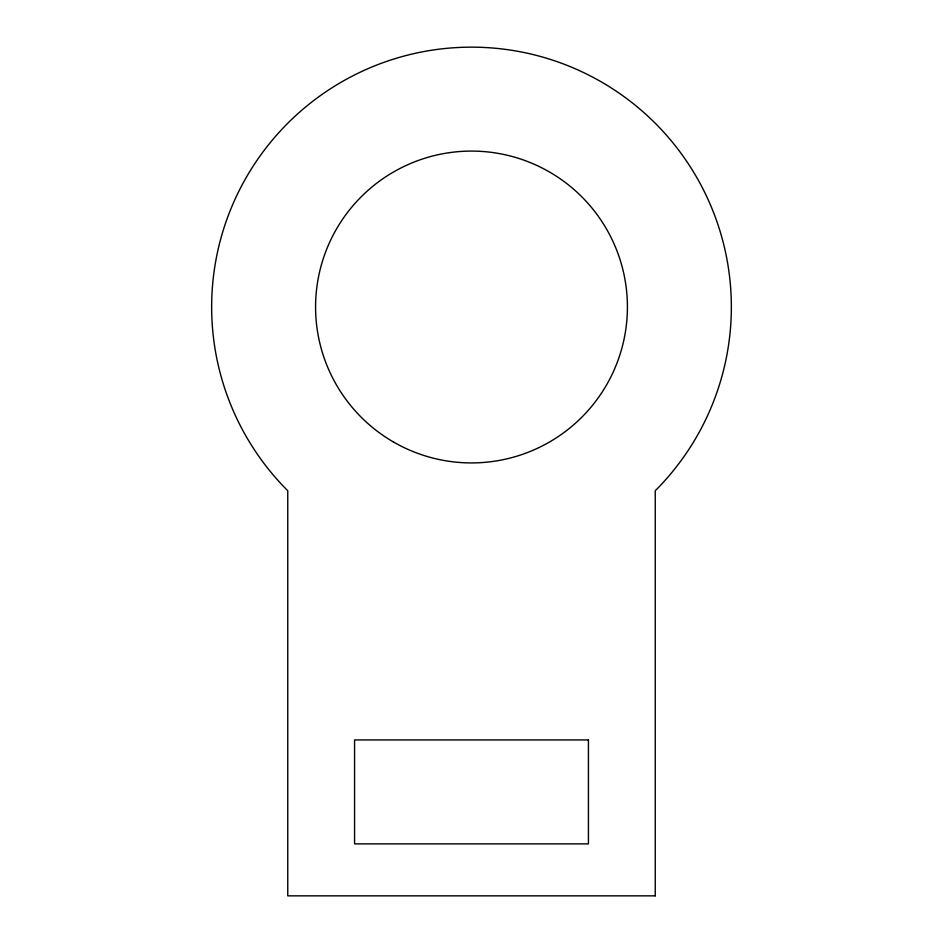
<?xml version="1.0" encoding="UTF-8"?>
<svg xmlns="http://www.w3.org/2000/svg" width="943" height="943" viewBox="0 0 943 943"><rect width="100%" height="100%" fill="white"/><g stroke="black" fill="none" stroke-linecap="round" stroke-linejoin="round"><path stroke-width="1.41" d="M588.432 739.937L354.568 739.937L354.568 843.879L588.432 843.879L588.432 739.937M655.244 895.85L287.756 895.85L287.756 490.749A259.855 259.855 0 0 1 287.756 123.262A259.855 259.855 0 0 1 655.244 123.262A259.855 259.855 0 0 1 655.244 490.749L655.244 895.85M393.537 442.031A155.913 155.913 0 0 0 627.413 307.005A155.913 155.913 0 0 0 393.537 171.98A155.913 155.913 0 0 0 393.537 442.031"/></g></svg>
